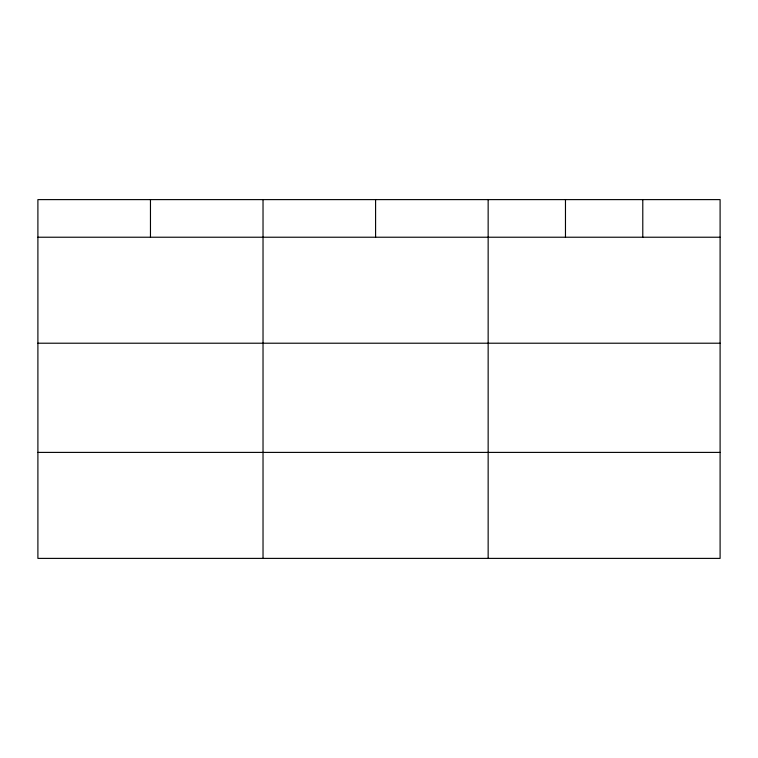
<?xml version="1.0" encoding="UTF-8"?>
<svg xmlns="http://www.w3.org/2000/svg" width="758" height="758" viewBox="0 0 758 758"><rect width="100%" height="100%" fill="white"/><g stroke="black" fill="none" stroke-linecap="round" stroke-linejoin="round"><path stroke-width="1.14" d="M720.1 343.213L720.1 199.61L37.9 199.61L37.9 558.39L720.1 558.39L720.1 343.213L37.9 343.213M37.9 237.226L720.1 237.226M37.9 452.403L720.1 452.403M642.784 199.61L642.784 237.226M565.468 199.61L565.468 237.226M488.152 199.61L488.152 558.39M375.589 199.61L375.589 237.226M263.026 199.61L263.026 558.39M150.463 199.61L150.463 237.226"/></g></svg>
